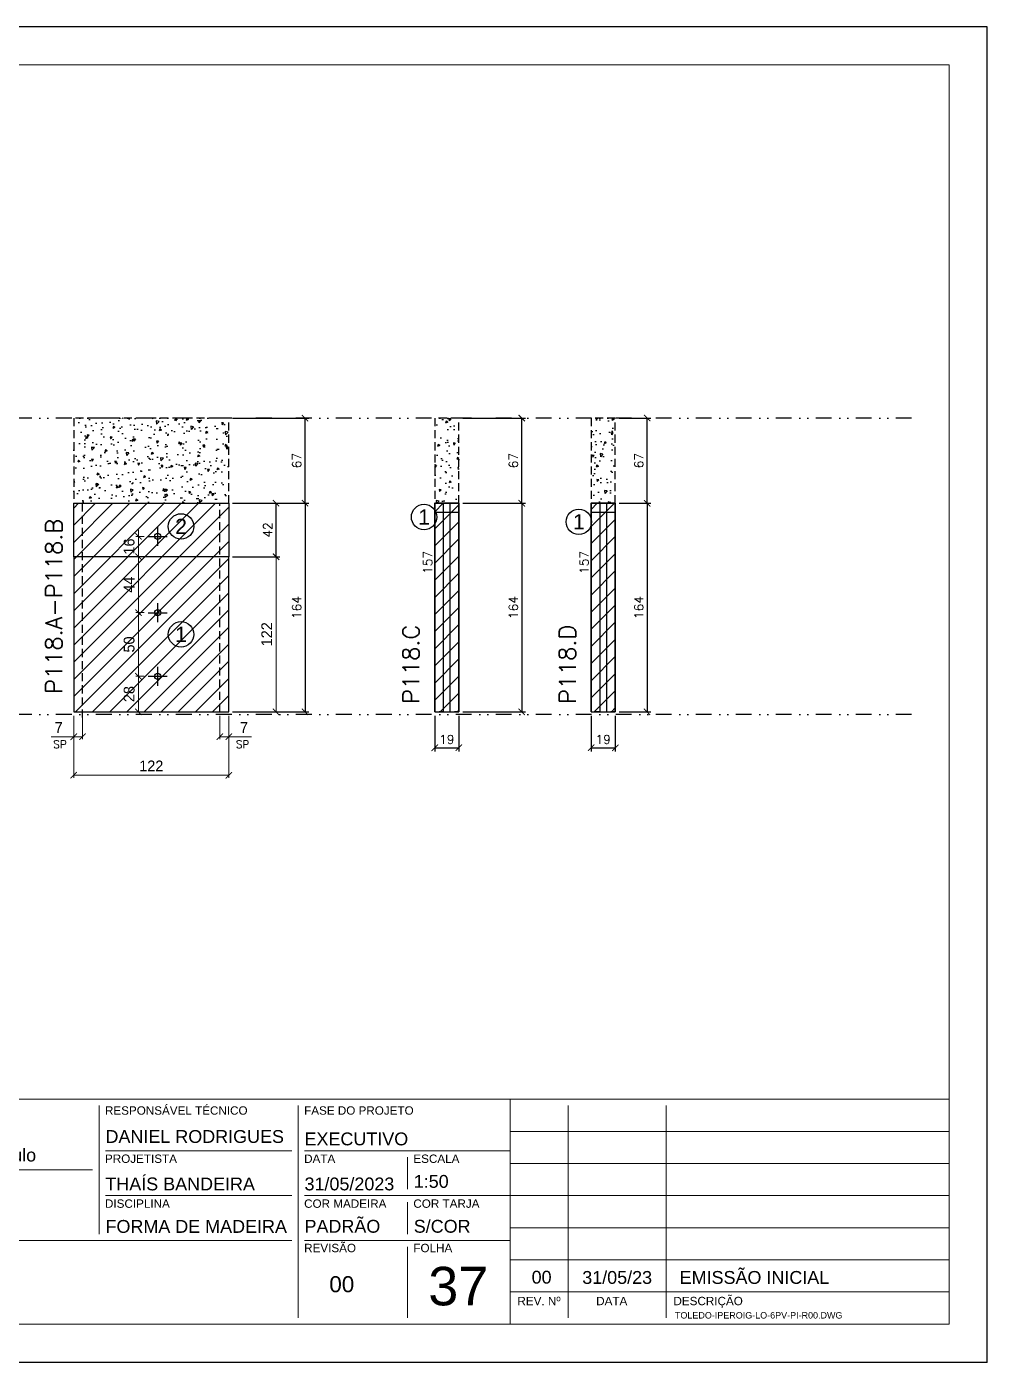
# Model space of a CAD drawing. Extents: x -23436 to 4767, y -4131 to 9755.
# Drawn here: x -18362 to -17606, y -1668 to -618 of the extents above; entities that cross this region are included whole.
import ezdxf
from ezdxf.enums import TextEntityAlignment as Align

# ---------------------------------------------------------------- set-up
doc = ezdxf.new("R2010")
doc.units = 0
doc.header["$PDMODE"] = 2
doc.header["$PDSIZE"] = 10
doc.linetypes.add('DIVIDE2', pattern=[0.625, 0.25, -0.125, 0, -0.125, 0, -0.125])
doc.linetypes.add('HIDDEN', pattern=[9.525, 6.35, -3.175])
doc.layers.get('0').update_dxf_attribs({"lineweight": 13})
doc.layers.get('Defpoints').update_dxf_attribs({"lineweight": 13})
for name, color, linetype in [('Concreto', 250, 'HIDDEN'), ('Cota', 4, 'Continuous'), ('Cota Sarrafo', 180, 'Continuous'), ('Furação', 70, 'Continuous'), ('MB Logo', 254, 'Continuous'), ('Nível', 160, 'Continuous'), ('Painéis', 30, 'Continuous'), ('Reaproveitamento', 252, 'Continuous'), ('Romaneio', 10, 'Continuous'), ('Sarr 7x7', 104, 'Continuous'), ('Sarrafo de Pressão', 42, 'HIDDEN')]:
    doc.layers.add(name, color=color, linetype=linetype)
for name, color, linetype, lineweight in [('FOLHA MB', 7, 'Continuous', 13), ('N° FOLHA', 5, 'Continuous', 13), ('Texto Seção', 7, 'Continuous', 15)]:
    doc.layers.add(name, color=color, linetype=linetype, lineweight=lineweight)
doc.layers.add('Laje_Perimetro', color=7, linetype='Continuous', plot=False)
doc.styles.add('ARIAL', font='arial.ttf', dxfattribs={"oblique": 15, "height": 25})
doc.styles.add('MB_C01', font='arial.ttf', dxfattribs={"height": 1.3})
doc.styles.add('MB_C02', font='arial.ttf', dxfattribs={"height": 2})
doc.styles.add('MB_C03', font='arial.ttf', dxfattribs={"height": 2.5})
doc.styles.add('MB_C04', font='arial.ttf', dxfattribs={"height": 6})
doc.styles.add('REGUA-120', font='ROMANS.shx', dxfattribs={"height": 15})
doc.styles.add('ROMANS', font='romans.shx')
doc.styles.add('ROMAS860', font='ROMAS860.SHX')
doc.dimstyles.new('Cota Paínel', dxfattribs={"dimtxt": 7, "dimasz": 5, "dimexe": 3, "dimexo": 3, "dimgap": 3, "dimtad": 1, "dimdec": 1, "dimzin": 12, "dimdsep": 46, "dimtxsty": 'ROMANS', "dimblk": 'ARCHTICK', "dimcen": 0, "dimclrd": 4, "dimclre": 4, "dimclrt": 1, "dimadec": 1, "dimazin": 3, "dimtfac": 1, "dimtdec": 1, "dimtmove": 0, "dimatfit": 3, "dimldrblk": 'OBLIQUE', "dimfxl": 0, "dimtolj": 1, "dimtzin": 12, "dimarcsym": 0})
doc.dimstyles.new('cotas', dxfattribs={"dimtxt": 8.5, "dimasz": 5, "dimexe": 2, "dimexo": 3, "dimgap": 3, "dimtad": 1, "dimdec": 1, "dimzin": 9, "dimdsep": 46, "dimtxsty": 'ROMAS860', "dimblk": 'ARCHTICK', "dimcen": 0, "dimclrd": 4, "dimclre": 4, "dimclrt": 1, "dimadec": 0, "dimazin": 2, "dimtfac": 1, "dimtdec": 1, "dimtix": 1, "dimtmove": 0, "dimatfit": 2, "dimldrblk": 'OBLIQUE', "dimfxl": 0, "dimtolj": 1, "dimtzin": 0, "dimlwd": 13, "dimlwe": 13, "dimarcsym": 0})
doc.dimstyles.new('PAINEL', dxfattribs={"dimtxt": 7, "dimasz": 5, "dimexe": 3, "dimexo": 3, "dimgap": 3, "dimtad": 1, "dimdec": 1, "dimzin": 12, "dimdsep": 46, "dimtxsty": 'ROMANS', "dimblk": 'ARCHTICK', "dimcen": 0, "dimclrd": 4, "dimclre": 4, "dimclrt": 1, "dimadec": 1, "dimazin": 3, "dimtfac": 1, "dimtdec": 1, "dimtmove": 0, "dimatfit": 3, "dimldrblk": 'OBLIQUE', "dimfxl": 0, "dimtolj": 1, "dimtzin": 12, "dimarcsym": 0})
doc.dimstyles.new('projeto2', dxfattribs={"dimtxt": 7, "dimasz": 5, "dimexe": 1.25, "dimexo": 2.5, "dimgap": 2, "dimtad": 1, "dimdec": 1, "dimdsep": 46, "dimtxsty": 'ROMANS', "dimblk": 'OBLIQUE', "dimcen": 10, "dimdle": 1, "dimse1": 1, "dimse2": 1, "dimsd1": 1, "dimsd2": 1, "dimclrd": 256, "dimclre": 256, "dimclrt": 1, "dimadec": 0, "dimazin": 0, "dimtfac": 1, "dimtdec": 1, "dimtmove": 0, "dimatfit": 3, "dimldrblk": 'OBLIQUE', "dimfxl": 0, "dimlwd": -1, "dimlwe": -1, "dimarcsym": 0})
pattern_1 = [(230, (1585, 121.16), (-18.218467, 1.593909), [1.905, -20.955]), (175, (1585, 121.16), (3.524342, -19.105685), [1.524, -16.764058]), (280.45144, (1583.482, 121.293), (-14.694125, -17.511775), [1.619001, -17.809024]), (226.1842, (1585, 116.08), (-27.107904, 4.204233), [2.8575, -31.4325]), (276.63556, (1582.74, 116.43), (-23.740413, -24.742612), [2.428502, -26.71356]), (171.18415, (1585, 116.08), (-23.740413, -24.742612), [2.285997, -25.145973]), (201, (1582.46, 117.35), (-15.161439, 10.22652), [1.905, -20.955]), (146, (1582.46, 117.35), (-6.180203, -18.418797), [1.524, -16.764]), (251.45145, (1581.197, 118.203), (-21.341642, -8.192277), [1.619001, -17.808994]), (217.5, (1585, 121.1605), (-0.3088603, -8.4555039), [0, -16.5608, 0, -17.018, 0, -16.8275]), (187.5, (1585, 121.1605), (-6.6819663, -10.0180575), [0, -9.7028, 0, -16.1798, 0, -6.4135]), (147.5, (1590.664, 121.1605), (-13.5590595, 0.5728744), [0, -6.35, 0, -19.812, 0, -26.289]), (137.5, (1593.204, 121.16), (-14.812918, -2.542649), [0, -8.255, 0, -13.1572, 0, -18.669])]
pattern_2 = [(45, (-143.609, -2175.771), (-6.735192, 6.735192), [])]

# ---------------------------------------------------------------- blocks, each defined once
blk = doc.blocks.new('A$C169d8357')
at = {"layer": 'FOLHA MB', "color": 1}
for p, q in [((1109.8, 356.7), (70, 356.7)), ((786.6, 351.7), (786.6, 250.7)), ((943.1, 351.7), (943.1, 185)), ((1109.8, 356.7), (1109.8, 179.9)), ((1455, 356.7), (1109.8, 356.7)), ((1155.3, 185), (1155.3, 351.7)), ((1232.6, 351.7), (1232.6, 185)), ((1455, 331.5), (1109.8, 331.5)), ((938.1, 316.3), (791.6, 316.3)), ((1109.8, 316.3), (948.2, 316.3)), ((1029, 311.3), (1029, 286)), ((1455, 306.2), (1109.8, 306.2)), ((781.5, 301.2), (450.7, 301.2)), ((938.1, 281), (791.6, 281)), ((1109.8, 281), (948.2, 281)), ((1029, 275.9), (1029, 250.7)), ((1455, 281), (1109.8, 281)), ((1455, 255.7), (1109.8, 255.7)), ((938.1, 245.6), (450.7, 245.6)), ((1109.8, 245.6), (948.2, 245.6)), ((1029, 240.6), (1029, 185)), ((1455, 230.4), (1109.8, 230.4)), ((1455, 205.2), (1109.8, 205.2))]:
    blk.add_line(p, q, dxfattribs=at)
for points in [[(0, 1199.9), (0, 149.9), (1485, 149.9), (1485, 1199.9)], [(70, 1169.9), (70, 179.9), (1455, 179.9), (1455, 1169.9)]]:
    blk.add_lwpolyline(points, close=True, dxfattribs=at)
at = {"layer": 'FOLHA MB', "color": 6}
for s, height, style, p in [('RESPONSÁVEL TÉCNICO', 6.566, 'MB_C01', (791.2, 344.6)), ('FASE DO PROJETO', 6.566, 'MB_C01', (947.8, 344.6)), ('Rua Hungria, 620-10ºAndar SP /  São Paulo', 10.102, 'MB_C02', (459.7, 307.8)), ('PROJETISTA', 6.57, 'MB_C01', (791.2, 306.7)), ('DATA', 6.57, 'MB_C01', (947.8, 306.7)), ('ESCALA', 6.57, 'MB_C01', (1033.7, 306.7)), ('DISCIPLINA', 6.57, 'MB_C01', (791.2, 271.4)), ('COR MADEIRA', 6.566, 'MB_C01', (947.8, 271.4)), ('COR TARJA', 6.57, 'MB_C01', (1033.7, 271.4)), ('REVISÃO', 6.57, 'MB_C01', (947.8, 236.5)), ('FOLHA', 6.57, 'MB_C01', (1033.7, 236.5))]:
    blk.add_text(s, height=height, dxfattribs=dict(at, style=style)).set_placement(p)
at = {"layer": 'FOLHA MB', "color": 5}
for s, height, style, p in [('DANIEL RODRIGUES', 10.102, 'MB_C02', (791.6, 322.4)), ('EXECUTIVO', 10.1, 'MB_C02', (948.1, 320.5)), ('THAÍS BANDEIRA', 10.102, 'MB_C02', (791.5, 285.1)), ('31/05/2023', 10.1, 'MB_C02', (948.1, 285.1)), ('1:50', 10.1, 'MB_C02', (1034, 287.1)), ('PADRÃO', 10.1, 'MB_C02', (948.1, 251.8)), ('FORMA DE MADEIRA', 10.102, 'MB_C02', (791.6, 251.7)), ('S/COR', 10.1, 'MB_C02', (1034, 251.8)), ('00', 10.1, 'MB_C02', (1126.7, 211.8)), ('31/05/23', 10.1, 'MB_C02', (1166.5, 211.6)), ('EMISSÃO INICIAL', 10.102, 'MB_C02', (1243.1, 211.6)), ('00', 12.63, 'MB_C03', (967.6, 205))]:
    blk.add_text(s, height=height, dxfattribs=dict(at, style=style)).set_placement(p)
at = {"layer": 'FOLHA MB', "color": 6, "style": 'MB_C01'}
for s, p in [('REV. Nº', (1132.5, 198.1)), ('DATA', (1189.7, 198.1)), ('DESCRIÇÃO', (1265.5, 198.1))]:
    blk.add_text(s, height=6.57, dxfattribs=at).set_placement(p, align=Align.MIDDLE_CENTER)
at = {"layer": 'FOLHA MB', "insert": (1239.4, 189.4), "char_height": 5.051, "width": 210.818, "attachment_point": 1, "style": 'MB_C04'}
blk.add_mtext('TOLEDO-IPEROIG-LO-6PV-PI-R00.DWG', dxfattribs=at)
blk = doc.blocks.new('_ArchTick')
at = {"color": 0, "linetype": 'ByBlock', "const_width": 0.15}
blk.add_lwpolyline([(-0.5, -0.5), (0.5, 0.5)], dxfattribs=at)
blk = doc.blocks.new('*D977')
at = {"layer": 'Cota', "color": 4, "lineweight": 13, "transparency": 16777216}
for p, q in [((-18324.8, -1159.4), (-18324.8, -1208.2)), ((-18202.8, -1159.4), (-18202.8, -1208.2)), ((-18202.8, -1206.2), (-18324.8, -1206.2))]:
    blk.add_line(p, q, dxfattribs=at)
at = {"layer": 'Defpoints', "color": 0, "transparency": 16777216}
for p in [(-18324.8, -1156.4), (-18202.8, -1156.4), (-18324.8, -1206.2)]:
    blk.add_point(p, dxfattribs=at)
at = {"layer": 'Cota', "color": 4, "lineweight": 13, "transparency": 16777216, "xscale": 5, "yscale": 5, "zscale": 5, "rotation": 180}
blk.add_blockref('_ArchTick', (-18324.8, -1206.2), dxfattribs=at)
at = {"layer": 'Cota', "color": 4, "lineweight": 13, "transparency": 16777216, "xscale": 5, "yscale": 5, "zscale": 5}
blk.add_blockref('_ArchTick', (-18202.8, -1206.2), dxfattribs=at)
at = {"layer": 'Cota', "color": 1, "transparency": 16777216, "insert": (-18263.8, -1198.9), "char_height": 8.5, "attachment_point": 5, "style": 'ROMAS860'}
blk.add_mtext('\\A1;122', dxfattribs=at)
blk = doc.blocks.new('_OBLIQUE')
at = {"color": 0, "linetype": 'ByBlock', "lineweight": -2}
for p, q in [((0, 0), (-1, 0)), ((-0.5, -0.5), (0.5, 0.5))]:
    blk.add_line(p, q, dxfattribs=at)
blk = doc.blocks.new('*D978')
at = {"layer": 'Cota', "color": 4, "lineweight": 13, "transparency": 16777216}
for p, q in [((-18324.8, -1159.4), (-18324.8, -1177.9)), ((-18317.8, -1159.4), (-18317.8, -1177.9)), ((-18324.8, -1175.9), (-18342.4, -1175.9)), ((-18317.8, -1175.9), (-18324.8, -1175.9))]:
    blk.add_line(p, q, dxfattribs=at)
at = {"layer": 'Defpoints', "color": 0, "transparency": 16777216}
for p in [(-18324.8, -1156.4), (-18317.8, -1156.4), (-18324.8, -1175.9)]:
    blk.add_point(p, dxfattribs=at)
at = {"layer": 'Cota', "color": 4, "lineweight": 13, "transparency": 16777216, "xscale": 5, "yscale": 5, "zscale": 5, "rotation": 180}
blk.add_blockref('_ArchTick', (-18324.8, -1175.9), dxfattribs=at)
at = {"layer": 'Cota', "color": 4, "lineweight": 13, "transparency": 16777216, "xscale": 5, "yscale": 5, "zscale": 5}
blk.add_blockref('_ArchTick', (-18317.8, -1175.9), dxfattribs=at)
at = {"layer": 'Cota', "color": 1, "transparency": 16777216, "insert": (-18336.6, -1168.7), "char_height": 8.5, "attachment_point": 5, "style": 'ROMAS860'}
blk.add_mtext('\\A1;7', dxfattribs=at)
blk = doc.blocks.new('*D979')
at = {"layer": 'Cota', "color": 4, "lineweight": 13, "transparency": 16777216}
for p, q in [((-18209.8, -1159.4), (-18209.8, -1177.9)), ((-18202.8, -1159.4), (-18202.8, -1177.9)), ((-18209.8, -1175.9), (-18202.8, -1175.9)), ((-18202.8, -1175.9), (-18185.1, -1175.9))]:
    blk.add_line(p, q, dxfattribs=at)
at = {"layer": 'Defpoints', "color": 0, "transparency": 16777216}
for p in [(-18209.8, -1156.4), (-18202.8, -1156.4), (-18202.8, -1175.9)]:
    blk.add_point(p, dxfattribs=at)
at = {"layer": 'Cota', "color": 4, "lineweight": 13, "transparency": 16777216, "xscale": 5, "yscale": 5, "zscale": 5, "rotation": 180}
blk.add_blockref('_ArchTick', (-18209.8, -1175.9), dxfattribs=at)
at = {"layer": 'Cota', "color": 4, "lineweight": 13, "transparency": 16777216, "xscale": 5, "yscale": 5, "zscale": 5}
blk.add_blockref('_ArchTick', (-18202.8, -1175.9), dxfattribs=at)
at = {"layer": 'Cota', "color": 1, "transparency": 16777216, "insert": (-18190.9, -1168.7), "char_height": 8.5, "attachment_point": 5, "style": 'ROMAS860'}
blk.add_mtext('\\A1;7', dxfattribs=at)
blk = doc.blocks.new('*D980')
at = {"layer": 'Cota', "color": 4, "lineweight": 13, "transparency": 16777216}
for p, q in [((-18199.8, -1034.4), (-18163.7, -1034.4)), ((-18165.7, -1034.4), (-18165.7, -1156.4)), ((-18199.8, -1156.4), (-18163.7, -1156.4))]:
    blk.add_line(p, q, dxfattribs=at)
at = {"layer": 'Defpoints', "color": 0, "transparency": 16777216}
for p in [(-18202.8, -1034.4), (-18202.8, -1156.4), (-18165.7, -1156.4)]:
    blk.add_point(p, dxfattribs=at)
at = {"layer": 'Cota', "color": 4, "lineweight": 13, "transparency": 16777216, "xscale": 5, "yscale": 5, "zscale": 5}
for p, rotation in [((-18165.7, -1034.4), 90), ((-18165.7, -1156.4), 270)]:
    blk.add_blockref('_ArchTick', p, dxfattribs=dict(at, rotation=rotation))
at = {"layer": 'Cota', "color": 1, "transparency": 16777216, "insert": (-18173, -1095.4), "char_height": 8.5, "attachment_point": 5, "rotation": 90, "style": 'ROMAS860'}
blk.add_mtext('\\A1;122', dxfattribs=at)
blk = doc.blocks.new('*D981')
at = {"layer": 'Cota', "color": 4, "lineweight": -2, "transparency": 16777216}
for p, q in [((-18199.8, -925.4), (-18139.9, -925.4)), ((-18142.9, -992.4), (-18142.9, -925.4)), ((-18199.8, -992.4), (-18139.9, -992.4))]:
    blk.add_line(p, q, dxfattribs=at)
at = {"layer": 'Defpoints', "color": 0, "transparency": 16777216}
for p in [(-18202.8, -925.4), (-18142.9, -925.4), (-18202.8, -992.4)]:
    blk.add_point(p, dxfattribs=at)
at = {"layer": 'Cota', "color": 4, "lineweight": -2, "transparency": 16777216, "xscale": 5, "yscale": 5, "zscale": 5}
for p, rotation in [((-18142.9, -925.4), 90), ((-18142.9, -992.4), 270)]:
    blk.add_blockref('_ArchTick', p, dxfattribs=dict(at, rotation=rotation))
at = {"layer": 'Cota', "color": 1, "transparency": 16777216, "insert": (-18149.4, -958.9), "char_height": 7, "attachment_point": 5, "rotation": 90, "style": 'ROMANS'}
blk.add_mtext('\\A1;67', dxfattribs=at)
blk = doc.blocks.new('*D982')
at = {"layer": 'Cota', "color": 4, "lineweight": -2, "transparency": 16777216}
for p, q in [((-18199.8, -992.4), (-18139.9, -992.4)), ((-18142.9, -992.4), (-18142.9, -1156.4)), ((-18199.8, -1156.4), (-18139.9, -1156.4))]:
    blk.add_line(p, q, dxfattribs=at)
at = {"layer": 'Defpoints', "color": 0, "transparency": 16777216}
for p in [(-18202.8, -992.4), (-18202.8, -1156.4), (-18142.9, -1156.4)]:
    blk.add_point(p, dxfattribs=at)
at = {"layer": 'Cota', "color": 4, "lineweight": -2, "transparency": 16777216, "xscale": 5, "yscale": 5, "zscale": 5}
for p, rotation in [((-18142.9, -992.4), 90), ((-18142.9, -1156.4), 270)]:
    blk.add_blockref('_ArchTick', p, dxfattribs=dict(at, rotation=rotation))
at = {"layer": 'Cota', "color": 1, "transparency": 16777216, "insert": (-18149.4, -1074.4), "char_height": 7, "attachment_point": 5, "rotation": 90, "style": 'ROMANS'}
blk.add_mtext('\\A1;164', dxfattribs=at)
blk = doc.blocks.new('Furação')
at = {"layer": 'Furação'}
for p, q in [((3747.5, 717.9), (3747.5, 702.9)), ((3740, 710.4), (3755, 710.4))]:
    blk.add_line(p, q, dxfattribs=at)
blk.add_circle((3747.5, 710.4), 2.5, dxfattribs=at)
blk = doc.blocks.new('*D983')
at = {"layer": 'Cota', "color": 4, "lineweight": 13, "transparency": 16777216}
for p, q in [((-18269.3, -1128.4), (-18275.9, -1128.4)), ((-18273.9, -1156.4), (-18273.9, -1128.4)), ((-18261.8, -1156.4), (-18275.9, -1156.4))]:
    blk.add_line(p, q, dxfattribs=at)
at = {"layer": 'Defpoints', "color": 0, "transparency": 16777216}
for p in [(-18273.9, -1128.4), (-18266.3, -1128.4), (-18258.8, -1156.4)]:
    blk.add_point(p, dxfattribs=at)
at = {"layer": 'Cota', "color": 4, "lineweight": 13, "transparency": 16777216, "xscale": 5, "yscale": 5, "zscale": 5}
for p, rotation in [((-18273.9, -1128.4), 90), ((-18273.9, -1156.4), 270)]:
    blk.add_blockref('_ArchTick', p, dxfattribs=dict(at, rotation=rotation))
at = {"layer": 'Cota', "color": 1, "transparency": 16777216, "insert": (-18281.2, -1142.4), "char_height": 8.5, "attachment_point": 5, "rotation": 90, "style": 'ROMAS860'}
blk.add_mtext('\\A1;28', dxfattribs=at)
blk = doc.blocks.new('*D984')
at = {"layer": 'Cota', "color": 4, "lineweight": 13, "transparency": 16777216}
for p, q in [((-18269.3, -1078.4), (-18275.9, -1078.4)), ((-18273.9, -1128.4), (-18273.9, -1078.4)), ((-18269.3, -1128.4), (-18275.9, -1128.4))]:
    blk.add_line(p, q, dxfattribs=at)
at = {"layer": 'Defpoints', "color": 0, "transparency": 16777216}
for p in [(-18273.9, -1078.4), (-18266.3, -1078.4), (-18266.3, -1128.4)]:
    blk.add_point(p, dxfattribs=at)
at = {"layer": 'Cota', "color": 4, "lineweight": 13, "transparency": 16777216, "xscale": 5, "yscale": 5, "zscale": 5}
for p, rotation in [((-18273.9, -1078.4), 90), ((-18273.9, -1128.4), 270)]:
    blk.add_blockref('_ArchTick', p, dxfattribs=dict(at, rotation=rotation))
at = {"layer": 'Cota', "color": 1, "transparency": 16777216, "insert": (-18281.2, -1103.4), "char_height": 8.5, "attachment_point": 5, "rotation": 90, "style": 'ROMAS860'}
blk.add_mtext('\\A1;50', dxfattribs=at)
blk = doc.blocks.new('*D985')
at = {"layer": 'Cota', "color": 4, "lineweight": 13, "transparency": 16777216}
for p, q in [((-18269.3, -1034.4), (-18275.9, -1034.4)), ((-18273.9, -1078.4), (-18273.9, -1034.4)), ((-18269.3, -1078.4), (-18275.9, -1078.4))]:
    blk.add_line(p, q, dxfattribs=at)
at = {"layer": 'Defpoints', "color": 0, "transparency": 16777216}
for p in [(-18273.9, -1034.4), (-18266.3, -1034.4), (-18266.3, -1078.4)]:
    blk.add_point(p, dxfattribs=at)
at = {"layer": 'Cota', "color": 4, "lineweight": 13, "transparency": 16777216, "xscale": 5, "yscale": 5, "zscale": 5}
for p, rotation in [((-18273.9, -1034.4), 90), ((-18273.9, -1078.4), 270)]:
    blk.add_blockref('_ArchTick', p, dxfattribs=dict(at, rotation=rotation))
at = {"layer": 'Cota', "color": 1, "transparency": 16777216, "insert": (-18281.2, -1056.4), "char_height": 8.5, "attachment_point": 5, "rotation": 90, "style": 'ROMAS860'}
blk.add_mtext('\\A1;44', dxfattribs=at)
blk = doc.blocks.new('*D986')
at = {"layer": 'Cota', "color": 4, "lineweight": 13, "transparency": 16777216}
for p, q in [((-18269.3, -1018.4), (-18275.9, -1018.4)), ((-18273.9, -1018.4), (-18273.9, -1013.4)), ((-18273.9, -1034.4), (-18273.9, -1018.4)), ((-18276.9, -1034.4), (-18275.9, -1034.4)), ((-18273.9, -1034.4), (-18273.9, -1039.4))]:
    blk.add_line(p, q, dxfattribs=at)
at = {"layer": 'Defpoints', "color": 0, "transparency": 16777216}
for p in [(-18273.9, -1018.4), (-18266.3, -1018.4), (-18273.9, -1034.4)]:
    blk.add_point(p, dxfattribs=at)
at = {"layer": 'Cota', "color": 4, "lineweight": 13, "transparency": 16777216, "xscale": 5, "yscale": 5, "zscale": 5}
for p, rotation in [((-18273.9, -1018.4), 270), ((-18273.9, -1034.4), 90)]:
    blk.add_blockref('_ArchTick', p, dxfattribs=dict(at, rotation=rotation))
at = {"layer": 'Cota', "color": 1, "transparency": 16777216, "insert": (-18281.2, -1026.4), "char_height": 8.5, "attachment_point": 5, "rotation": 90, "style": 'ROMAS860'}
blk.add_mtext('\\A1;16', dxfattribs=at)
blk = doc.blocks.new('*D987')
at = {"layer": 'Cota', "color": 4, "lineweight": -2, "transparency": 16777216}
for p, q in [((-18040.9, -1159.4), (-18040.9, -1187.6)), ((-18021.9, -1159.4), (-18021.9, -1187.6)), ((-18040.9, -1184.6), (-18021.9, -1184.6))]:
    blk.add_line(p, q, dxfattribs=at)
at = {"layer": 'Defpoints', "color": 0, "transparency": 16777216}
for p in [(-18040.9, -1156.4), (-18021.9, -1156.4), (-18021.9, -1184.6)]:
    blk.add_point(p, dxfattribs=at)
at = {"layer": 'Cota', "color": 4, "lineweight": -2, "transparency": 16777216, "xscale": 5, "yscale": 5, "zscale": 5, "rotation": 180}
blk.add_blockref('_ArchTick', (-18040.9, -1184.6), dxfattribs=at)
at = {"layer": 'Cota', "color": 4, "lineweight": -2, "transparency": 16777216, "xscale": 5, "yscale": 5, "zscale": 5}
blk.add_blockref('_ArchTick', (-18021.9, -1184.6), dxfattribs=at)
at = {"layer": 'Cota', "color": 1, "transparency": 16777216, "insert": (-18031.4, -1178.1), "char_height": 7, "attachment_point": 5, "style": 'ROMANS'}
blk.add_mtext('\\A1;19', dxfattribs=at)
blk = doc.blocks.new('*D988')
at = {"layer": 'Defpoints', "color": 0, "transparency": 16777216}
for p in [(-18040.9, -999.4), (-18040.9, -1156.4), (-18040.9, -1156.4)]:
    blk.add_point(p, dxfattribs=at)
at = {"layer": 'Cota Sarrafo', "color": 1, "transparency": 16777216, "insert": (-18046.4, -1038.9), "char_height": 7, "attachment_point": 5, "rotation": 90, "style": 'ROMANS'}
blk.add_mtext('157', dxfattribs=at)
blk = doc.blocks.new('*D989')
at = {"layer": 'Cota', "color": 4, "lineweight": -2, "transparency": 16777216}
for p, q in [((-18018.9, -925.4), (-17969.5, -925.4)), ((-17972.5, -992.4), (-17972.5, -925.4)), ((-18018.9, -992.4), (-17969.5, -992.4))]:
    blk.add_line(p, q, dxfattribs=at)
at = {"layer": 'Defpoints', "color": 0, "transparency": 16777216}
for p in [(-18021.9, -925.4), (-17972.5, -925.4), (-18021.9, -992.4)]:
    blk.add_point(p, dxfattribs=at)
at = {"layer": 'Cota', "color": 4, "lineweight": -2, "transparency": 16777216, "xscale": 5, "yscale": 5, "zscale": 5}
for p, rotation in [((-17972.5, -925.4), 90), ((-17972.5, -992.4), 270)]:
    blk.add_blockref('_ArchTick', p, dxfattribs=dict(at, rotation=rotation))
at = {"layer": 'Cota', "color": 1, "transparency": 16777216, "insert": (-17979, -958.9), "char_height": 7, "attachment_point": 5, "rotation": 90, "style": 'ROMANS'}
blk.add_mtext('\\A1;67', dxfattribs=at)
blk = doc.blocks.new('*D990')
at = {"layer": 'Cota', "color": 4, "lineweight": -2, "transparency": 16777216}
for p, q in [((-18018.9, -992.4), (-17969.5, -992.4)), ((-17972.5, -992.4), (-17972.5, -1156.4)), ((-18018.9, -1156.4), (-17969.5, -1156.4))]:
    blk.add_line(p, q, dxfattribs=at)
at = {"layer": 'Defpoints', "color": 0, "transparency": 16777216}
for p in [(-18021.9, -992.4), (-18021.9, -1156.4), (-17972.5, -1156.4)]:
    blk.add_point(p, dxfattribs=at)
at = {"layer": 'Cota', "color": 4, "lineweight": -2, "transparency": 16777216, "xscale": 5, "yscale": 5, "zscale": 5}
for p, rotation in [((-17972.5, -992.4), 90), ((-17972.5, -1156.4), 270)]:
    blk.add_blockref('_ArchTick', p, dxfattribs=dict(at, rotation=rotation))
at = {"layer": 'Cota', "color": 1, "transparency": 16777216, "insert": (-17979, -1074.4), "char_height": 7, "attachment_point": 5, "rotation": 90, "style": 'ROMANS'}
blk.add_mtext('\\A1;164', dxfattribs=at)
blk = doc.blocks.new('*D991')
at = {"layer": 'Cota', "color": 4, "lineweight": -2, "transparency": 16777216}
for p, q in [((-17917.9, -1159.4), (-17917.9, -1187.6)), ((-17898.9, -1159.4), (-17898.9, -1187.6)), ((-17917.9, -1184.6), (-17898.9, -1184.6))]:
    blk.add_line(p, q, dxfattribs=at)
at = {"layer": 'Defpoints', "color": 0, "transparency": 16777216}
for p in [(-17917.9, -1156.4), (-17898.9, -1156.4), (-17898.9, -1184.6)]:
    blk.add_point(p, dxfattribs=at)
at = {"layer": 'Cota', "color": 4, "lineweight": -2, "transparency": 16777216, "xscale": 5, "yscale": 5, "zscale": 5, "rotation": 180}
blk.add_blockref('_ArchTick', (-17917.9, -1184.6), dxfattribs=at)
at = {"layer": 'Cota', "color": 4, "lineweight": -2, "transparency": 16777216, "xscale": 5, "yscale": 5, "zscale": 5}
blk.add_blockref('_ArchTick', (-17898.9, -1184.6), dxfattribs=at)
at = {"layer": 'Cota', "color": 1, "transparency": 16777216, "insert": (-17908.4, -1178.1), "char_height": 7, "attachment_point": 5, "style": 'ROMANS'}
blk.add_mtext('\\A1;19', dxfattribs=at)
blk = doc.blocks.new('*D992')
at = {"layer": 'Defpoints', "color": 0, "transparency": 16777216}
for p in [(-17917.9, -999.4), (-17917.9, -1156.4), (-17917.9, -1156.4)]:
    blk.add_point(p, dxfattribs=at)
at = {"layer": 'Cota Sarrafo', "color": 1, "transparency": 16777216, "insert": (-17923.4, -1038.9), "char_height": 7, "attachment_point": 5, "rotation": 90, "style": 'ROMANS'}
blk.add_mtext('157', dxfattribs=at)
blk = doc.blocks.new('*D1136')
at = {"layer": 'Cota', "color": 4, "lineweight": -2, "transparency": 16777216}
for p, q in [((-17895.9, -992.4), (-17870.9, -992.4)), ((-17873.9, -992.4), (-17873.9, -1156.4)), ((-17895.9, -1156.4), (-17870.9, -1156.4))]:
    blk.add_line(p, q, dxfattribs=at)
at = {"layer": 'Defpoints', "color": 0, "transparency": 16777216}
for p in [(-17898.9, -992.4), (-17898.9, -1156.4), (-17873.9, -1156.4)]:
    blk.add_point(p, dxfattribs=at)
at = {"layer": 'Cota', "color": 4, "lineweight": -2, "transparency": 16777216, "xscale": 5, "yscale": 5, "zscale": 5}
for p, rotation in [((-17873.9, -992.4), 90), ((-17873.9, -1156.4), 270)]:
    blk.add_blockref('_ArchTick', p, dxfattribs=dict(at, rotation=rotation))
at = {"layer": 'Cota', "color": 1, "transparency": 16777216, "insert": (-17880.4, -1074.4), "char_height": 7, "attachment_point": 5, "rotation": 90, "style": 'ROMANS'}
blk.add_mtext('\\A1;164', dxfattribs=at)
blk = doc.blocks.new('*D1137')
at = {"layer": 'Cota', "color": 4, "lineweight": -2, "transparency": 16777216}
for p, q in [((-18199.8, -992.4), (-18162.7, -992.4)), ((-18165.7, -1034.4), (-18165.7, -992.4)), ((-18199.8, -1034.4), (-18162.7, -1034.4))]:
    blk.add_line(p, q, dxfattribs=at)
at = {"layer": 'Defpoints', "color": 0, "transparency": 16777216}
for p in [(-18202.8, -992.4), (-18165.7, -992.4), (-18202.8, -1034.4)]:
    blk.add_point(p, dxfattribs=at)
at = {"layer": 'Cota', "color": 4, "lineweight": -2, "transparency": 16777216, "xscale": 5, "yscale": 5, "zscale": 5}
for p, rotation in [((-18165.7, -992.4), 90), ((-18165.7, -1034.4), 270)]:
    blk.add_blockref('_ArchTick', p, dxfattribs=dict(at, rotation=rotation))
at = {"layer": 'Cota', "color": 1, "transparency": 16777216, "insert": (-18172.2, -1013.4), "char_height": 7, "attachment_point": 5, "rotation": 90, "style": 'ROMANS'}
blk.add_mtext('\\A1;42', dxfattribs=at)
blk = doc.blocks.new('*D1138')
at = {"layer": 'Cota', "color": 4, "lineweight": -2, "transparency": 16777216}
for p, q in [((-17895.9, -925.4), (-17870.9, -925.4)), ((-17873.9, -992.4), (-17873.9, -925.4)), ((-17895.9, -992.4), (-17870.9, -992.4))]:
    blk.add_line(p, q, dxfattribs=at)
at = {"layer": 'Defpoints', "color": 0, "transparency": 16777216}
for p in [(-17898.9, -925.4), (-17873.9, -925.4), (-17898.9, -992.4)]:
    blk.add_point(p, dxfattribs=at)
at = {"layer": 'Cota', "color": 4, "lineweight": -2, "transparency": 16777216, "xscale": 5, "yscale": 5, "zscale": 5}
for p, rotation in [((-17873.9, -925.4), 90), ((-17873.9, -992.4), 270)]:
    blk.add_blockref('_ArchTick', p, dxfattribs=dict(at, rotation=rotation))
at = {"layer": 'Cota', "color": 1, "transparency": 16777216, "insert": (-17880.4, -958.9), "char_height": 7, "attachment_point": 5, "rotation": 90, "style": 'ROMANS'}
blk.add_mtext('\\A1;67', dxfattribs=at)

msp = doc.modelspace()

# ---------------------------------------------------------------- hatches: boundary and pattern name
at = {"layer": 'Concreto'}
h = msp.add_hatch(dxfattribs=at)
h.set_pattern_fill('AR-CONC', color=256, scale=0.1, angle=-180)
h.set_pattern_definition(pattern_1)
h.paths.add_polyline_path([(-18324.78, -992.44), (-18202.78, -992.44), (-18202.78, -925.44), (-18324.78, -925.44)])
h = msp.add_hatch(dxfattribs=at)
h.set_pattern_fill('AR-CONC', color=256, scale=0.1, angle=-180)
h.set_pattern_definition(pattern_1)
h.paths.add_polyline_path([(-18040.944, -992.44), (-18021.944, -992.44), (-18021.944, -925.44), (-18040.944, -925.44)])
h = msp.add_hatch(dxfattribs=at)
h.set_pattern_fill('AR-CONC', color=256, scale=0.1, angle=-180)
h.set_pattern_definition(pattern_1)
h.paths.add_polyline_path([(-17917.883, -992.44), (-17898.883, -992.44), (-17898.883, -925.44), (-17917.883, -925.44)])
at = {"layer": 'Reaproveitamento'}
h = msp.add_hatch(dxfattribs=at)
h.set_pattern_fill('ANSI31', color=256, scale=3, style=0)
h.set_pattern_definition([(45, (-1463.79, -3330.501), (-6.735192, 6.735192), [])])
h.paths.add_polyline_path([(-18324.78, -1156.44), (-18202.78, -1156.44), (-18202.78, -992.44), (-18324.78, -992.44)])
h = msp.add_hatch(dxfattribs=at)
h.set_pattern_fill('ANSI31', color=256, scale=3, style=0)
h.set_pattern_definition(pattern_2)
h.paths.add_polyline_path([(-18040.944, -1156.44), (-18021.944, -1156.44), (-18021.944, -992.44), (-18040.944, -992.44)])
h = msp.add_hatch(dxfattribs=at)
h.set_pattern_fill('ANSI31', color=256, scale=3, style=0)
h.set_pattern_definition(pattern_2)
h.paths.add_polyline_path([(-17917.883, -1156.44), (-17898.883, -1156.44), (-17898.883, -992.44), (-17917.883, -992.44)])

# ---------------------------------------------------------------- linework, layer by layer
at = {"layer": 'Concreto'}
for points in [[(-18324.78, -992.44), (-18202.78, -992.44), (-18202.78, -925.44), (-18324.78, -925.44)], [(-18040.944, -992.44), (-18021.944, -992.44), (-18021.944, -925.44), (-18040.944, -925.44)], [(-17917.883, -992.44), (-17898.883, -992.44), (-17898.883, -925.44), (-17917.883, -925.44)]]:
    msp.add_lwpolyline(points, close=True, dxfattribs=at)
at = {"layer": 'Laje_Perimetro'}
msp.add_lwpolyline([(-17606.377, -617.741), (-19091.397, -617.741), (-19091.397, -1667.741), (-17606.377, -1667.741)], close=True, dxfattribs=at)
at = {"layer": 'Nível', "linetype": 'DIVIDE2', "ltscale": 50}
for p, q in [((-17665.911, -925.44), (-18711.248, -925.44)), ((-17665.911, -1158.44), (-18711.248, -1158.44))]:
    msp.add_line(p, q, dxfattribs=at)
at = {"layer": 'Painéis', "color": 32, "true_color": 0xcd6928}
for points in [[(-18324.78, -992.44), (-18202.78, -992.44), (-18202.78, -1034.44), (-18324.78, -1034.44)], [(-18040.944, -1156.44), (-18021.944, -1156.44), (-18021.944, -992.44), (-18040.944, -992.44)], [(-18040.944, -992.44), (-18021.944, -992.44), (-18021.944, -992.44), (-18040.944, -992.44)], [(-17917.883, -1156.44), (-17898.883, -1156.44), (-17898.883, -992.44), (-17917.883, -992.44)], [(-17917.883, -992.44), (-17898.883, -992.44), (-17898.883, -992.44), (-17917.883, -992.44)], [(-18324.78, -1156.44), (-18202.78, -1156.44), (-18202.78, -1034.44), (-18324.78, -1034.44)]]:
    msp.add_lwpolyline(points, close=True, dxfattribs=at)
at = {"layer": 'Romaneio'}
for centre in [(-18049.265, -1003.215), (-17927.551, -1006.981), (-18240.396, -1010.61), (-18240.396, -1095.44)]:
    msp.add_circle(centre, 10, dxfattribs=at)
at = {"layer": 'Sarr 7x7', "color": 50}
for p, q in [((-18040.944, -1156.44), (-18040.944, -992.44)), ((-18040.944, -992.44), (-18037.444, -992.44)), ((-18040.944, -992.44), (-18040.944, -995.94)), ((-18040.944, -992.44), (-18021.944, -992.44)), ((-18040.944, -999.44), (-18040.944, -995.94)), ((-18033.944, -992.44), (-18037.444, -992.44)), ((-18033.944, -1156.44), (-18033.944, -992.44)), ((-18028.944, -992.44), (-18025.444, -992.44)), ((-18028.944, -992.44), (-18028.944, -1156.44)), ((-18021.944, -992.44), (-18025.444, -992.44)), ((-18021.944, -992.44), (-18021.944, -1156.44)), ((-18021.944, -992.44), (-18021.944, -995.94)), ((-18021.944, -999.44), (-18021.944, -995.94)), ((-17917.883, -1156.44), (-17917.883, -992.44)), ((-17917.883, -992.44), (-17914.383, -992.44)), ((-17917.883, -992.44), (-17917.883, -995.94)), ((-17917.883, -992.44), (-17898.883, -992.44)), ((-17917.883, -999.44), (-17917.883, -995.94)), ((-17910.883, -992.44), (-17914.383, -992.44)), ((-17910.883, -1156.44), (-17910.883, -992.44)), ((-17905.883, -992.44), (-17902.383, -992.44)), ((-17905.883, -992.44), (-17905.883, -1156.44)), ((-17898.883, -992.44), (-17902.383, -992.44)), ((-17898.883, -992.44), (-17898.883, -1156.44)), ((-17898.883, -992.44), (-17898.883, -995.94)), ((-17898.883, -999.44), (-17898.883, -995.94)), ((-18040.944, -999.44), (-18021.944, -999.44)), ((-17917.883, -999.44), (-17898.883, -999.44)), ((-18040.944, -1156.44), (-18037.444, -1156.44)), ((-18033.944, -1156.44), (-18037.444, -1156.44)), ((-18028.944, -1156.44), (-18025.444, -1156.44)), ((-18021.944, -1156.44), (-18025.444, -1156.44)), ((-17917.883, -1156.44), (-17914.383, -1156.44)), ((-17910.883, -1156.44), (-17914.383, -1156.44)), ((-17905.883, -1156.44), (-17902.383, -1156.44)), ((-17898.883, -1156.44), (-17902.383, -1156.44))]:
    msp.add_line(p, q, dxfattribs=at)
at = {"layer": 'Sarrafo de Pressão'}
for p, q in [((-18317.78, -1160.918), (-18317.78, -992.44)), ((-18209.78, -1156.44), (-18209.78, -992.44))]:
    msp.add_line(p, q, dxfattribs=at)

# ---------------------------------------------------------------- block references
at = {"layer": 'Furação'}
for p in [(-22006.295, -1728.832), (-22006.295, -1788.832), (-22006.295, -1838.832)]:
    msp.add_blockref('Furação', p, dxfattribs=at)
at = {"layer": 'MB Logo'}
msp.add_blockref('A$C169d8357', (-19091.397, -1817.679), dxfattribs=at)

# ---------------------------------------------------------------- texts
at = {"layer": 'N° FOLHA', "color": 5, "style": 'MB_C04'}
msp.add_text('37', height=30.3061, dxfattribs=at).set_placement((-18045.93, -1622.997))
at = {"layer": 'Romaneio', "color": 0, "style": 'ARIAL'}
for s, p in [('1', (-18049.265, -1003.215)), ('2', (-18240.396, -1010.61)), ('1', (-17927.551, -1006.981)), ('1', (-18240.396, -1095.44))]:
    msp.add_text(s, height=12, dxfattribs=at).set_placement(p, align=Align.MIDDLE_CENTER)
at = {"layer": 'Texto Seção', "char_height": 13, "width": 285.32988, "attachment_point": 7, "rotation": 90, "style": 'REGUA-120'}
for s, insert in [('P118.A-P118.B', (-18333.908, -1142.266)), ('P118.C', (-18053.08, -1150.232)), ('P118.D', (-17930.019, -1150.232))]:
    msp.add_mtext(s, dxfattribs=dict(at, insert=insert))
at = {"layer": 'Texto Seção', "char_height": 6, "style": 'ROMANS'}
for insert, attachment_point in [((-18340.839, -1184.867), 7), ((-18186.72, -1184.867), 9)]:
    msp.add_mtext('SP', dxfattribs=dict(at, insert=insert, attachment_point=attachment_point))

# ---------------------------------------------------------------- dimensions: what is measured, and where the dimension line sits
at = {"layer": 'Cota', "color": 2}
for base, p2, picture, middle in [((-18142.944, -925.44), (-18202.78, -925.44), '*D981', (-18149.444, -958.94)), ((-18142.944, -1156.44), (-18202.78, -1156.44), '*D982', (-18149.444, -1074.44))]:
    dim = msp.add_linear_dim(base=base, p1=(-18202.78, -992.44), p2=p2, angle=90, dimstyle='PAINEL', override={"dimarcsym": 2}, dxfattribs=at)
    dim.commit()
    dim.dimension.update_dxf_attribs({"geometry": picture, "text_midpoint": middle})
for base, p1, p2, picture, middle in [((-17972.515, -925.44), (-18021.944, -992.44), (-18021.944, -925.44), '*D989', (-17979.015, -958.94)), ((-17873.931, -1156.44), (-17898.883, -992.44), (-17898.883, -1156.44), '*D1136', (-17880.431, -1074.44))]:
    dim = msp.add_linear_dim(base=base, p1=p1, p2=p2, angle=90, dimstyle='Cota Paínel', dxfattribs=at)
    dim.commit()
    dim.dimension.update_dxf_attribs({"geometry": picture, "text_midpoint": middle})
at = {"layer": 'Cota'}
for base, p1, p2, picture, middle in [((-17873.931, -925.44), (-17898.883, -992.44), (-17898.883, -925.44), '*D1138', (-17880.431, -958.94)), ((-18165.731, -992.44), (-18202.78, -1034.44), (-18202.78, -992.44), '*D1137', (-18172.231, -1013.44))]:
    dim = msp.add_linear_dim(base=base, p1=p1, p2=p2, angle=90, dimstyle='PAINEL', override={"dimarcsym": 2}, dxfattribs=at)
    dim.commit()
    dim.dimension.update_dxf_attribs({"geometry": picture, "text_midpoint": middle})
for base, p1, p2, dimstyle, picture, middle in [((-17972.515, -1156.44), (-18021.944, -992.44), (-18021.944, -1156.44), 'Cota Paínel', '*D990', (-17979.015, -1074.44)), ((-18273.918, -1018.44), (-18273.918, -1034.44), (-18266.321, -1018.44), 'cotas', '*D986', (-18281.168, -1026.44)), ((-18273.918, -1034.44), (-18266.321, -1078.44), (-18266.321, -1034.44), 'cotas', '*D985', (-18281.168, -1056.44)), ((-18165.731, -1156.44), (-18202.78, -1034.44), (-18202.78, -1156.44), 'cotas', '*D980', (-18172.981, -1095.44)), ((-18273.918, -1078.44), (-18266.321, -1128.44), (-18266.321, -1078.44), 'cotas', '*D984', (-18281.168, -1103.44)), ((-18273.918, -1128.44), (-18258.821, -1156.44), (-18266.321, -1128.44), 'cotas', '*D983', (-18281.168, -1142.44))]:
    dim = msp.add_linear_dim(base=base, p1=p1, p2=p2, angle=90, dimstyle=dimstyle, dxfattribs=at)
    dim.commit()
    dim.dimension.update_dxf_attribs({"geometry": picture, "text_midpoint": middle})
dim = msp.add_linear_dim(base=(-18324.78, -1175.918), p1=(-18317.78, -1156.44), p2=(-18324.78, -1156.44), dimstyle='cotas', dxfattribs=at)
dim.commit()
dim.dimension.update_dxf_attribs({"geometry": '*D978', "text_midpoint": (-18336.613, -1175.918), "dimtype": 160})
dim = msp.add_linear_dim(base=(-18324.78, -1206.167), p1=(-18202.78, -1156.44), p2=(-18324.78, -1156.44), dimstyle='cotas', dxfattribs=at)
dim.commit()
dim.dimension.update_dxf_attribs({"geometry": '*D977', "text_midpoint": (-18263.78, -1198.917)})
dim = msp.add_linear_dim(base=(-18202.78, -1175.918), p1=(-18209.78, -1156.44), p2=(-18202.78, -1156.44), angle=180, dimstyle='cotas', dxfattribs=at)
dim.commit()
dim.dimension.update_dxf_attribs({"geometry": '*D979', "text_midpoint": (-18190.946, -1175.918), "dimtype": 160})
at = {"layer": 'Cota', "color": 2}
for base, p1, p2, picture, middle in [((-18021.944, -1184.606), (-18040.944, -1156.44), (-18021.944, -1156.44), '*D987', (-18031.444, -1178.106)), ((-17898.883, -1184.606), (-17917.883, -1156.44), (-17898.883, -1156.44), '*D991', (-17908.383, -1178.106))]:
    dim = msp.add_linear_dim(base=base, p1=p1, p2=p2, dimstyle='Cota Paínel', dxfattribs=at)
    dim.commit()
    dim.dimension.update_dxf_attribs({"geometry": picture, "text_midpoint": middle})
at = {"layer": 'Cota Sarrafo'}
for base, p1, p2, picture, middle in [((-18040.944, -1156.44), (-18040.944, -999.44), (-18040.944, -1156.44), '*D988', (-18040.944, -1038.893)), ((-17917.883, -1156.44), (-17917.883, -999.44), (-17917.883, -1156.44), '*D992', (-17917.883, -1038.893))]:
    dim = msp.add_linear_dim(base=base, p1=p1, p2=p2, angle=90, dimstyle='projeto2', dxfattribs=at)
    dim.commit()
    dim.dimension.update_dxf_attribs({"geometry": picture, "text_midpoint": middle, "dimtype": 160})

doc.saveas('drawing.dxf')
